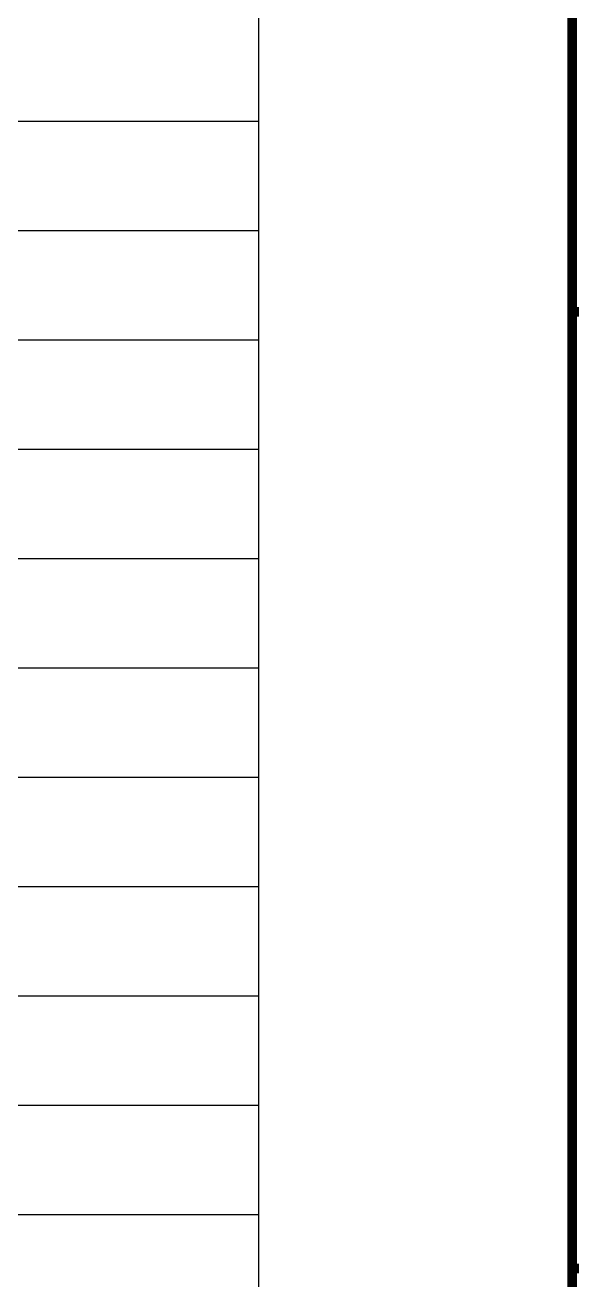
# Model space of a CAD drawing. Extents: x 180850 to 1399066, y 113487 to 334416.
# Drawn here: x 294010 to 296841, y 185185 to 191676 of the extents above; entities that cross this region are included whole.
import ezdxf

# ---------------------------------------------------------------- set-up
doc = ezdxf.new("R2010")
doc.units = 0
doc.header["$LTSCALE"] = 1000
doc.layers.add('PUB_TITLE', color=4, linetype='Continuous')
doc.layers.add('TK', color=4, linetype='Continuous')

msp = doc.modelspace()

# ---------------------------------------------------------------- linework, layer by layer
at = {"layer": 'PUB_TITLE', "const_width": 49.49}
msp.add_lwpolyline([(296842.69, 221940.65), (301792.18, 221940.65), (301792.18, 181354.8), (296842.69, 181354.8)], close=True, dxfattribs=at)
for points in [[(296842.69, 190193.18), (301792.18, 190193.18)], [(296842.69, 185243.69), (301792.18, 185243.69)]]:
    msp.add_lwpolyline(points, dxfattribs=at)
at = {"layer": 'TK'}
for p, q in [((295218.4, 219167.1), (295218.4, 183260.73)), ((280275.95, 191179.92), (295218.4, 191179.92)), ((280275.95, 190614.27), (295218.4, 190614.27)), ((280275.95, 190048.61), (295218.4, 190048.61)), ((280275.95, 189482.95), (295218.4, 189482.95)), ((280275.95, 188917.3), (295218.4, 188917.3)), ((280275.95, 188351.64), (295218.4, 188351.64)), ((280275.95, 187785.98), (295218.4, 187785.98)), ((280275.95, 187220.33), (295218.4, 187220.33)), ((280275.95, 187220.33), (295218.4, 187220.33)), ((280275.95, 186654.67), (295218.4, 186654.67)), ((280275.95, 186654.67), (295218.4, 186654.67)), ((280275.95, 186089.01), (295218.4, 186089.01)), ((280275.95, 186089.01), (295218.4, 186089.01)), ((280275.95, 185523.36), (295218.4, 185523.36))]:
    msp.add_line(p, q, dxfattribs=at)

doc.saveas('drawing.dxf')
